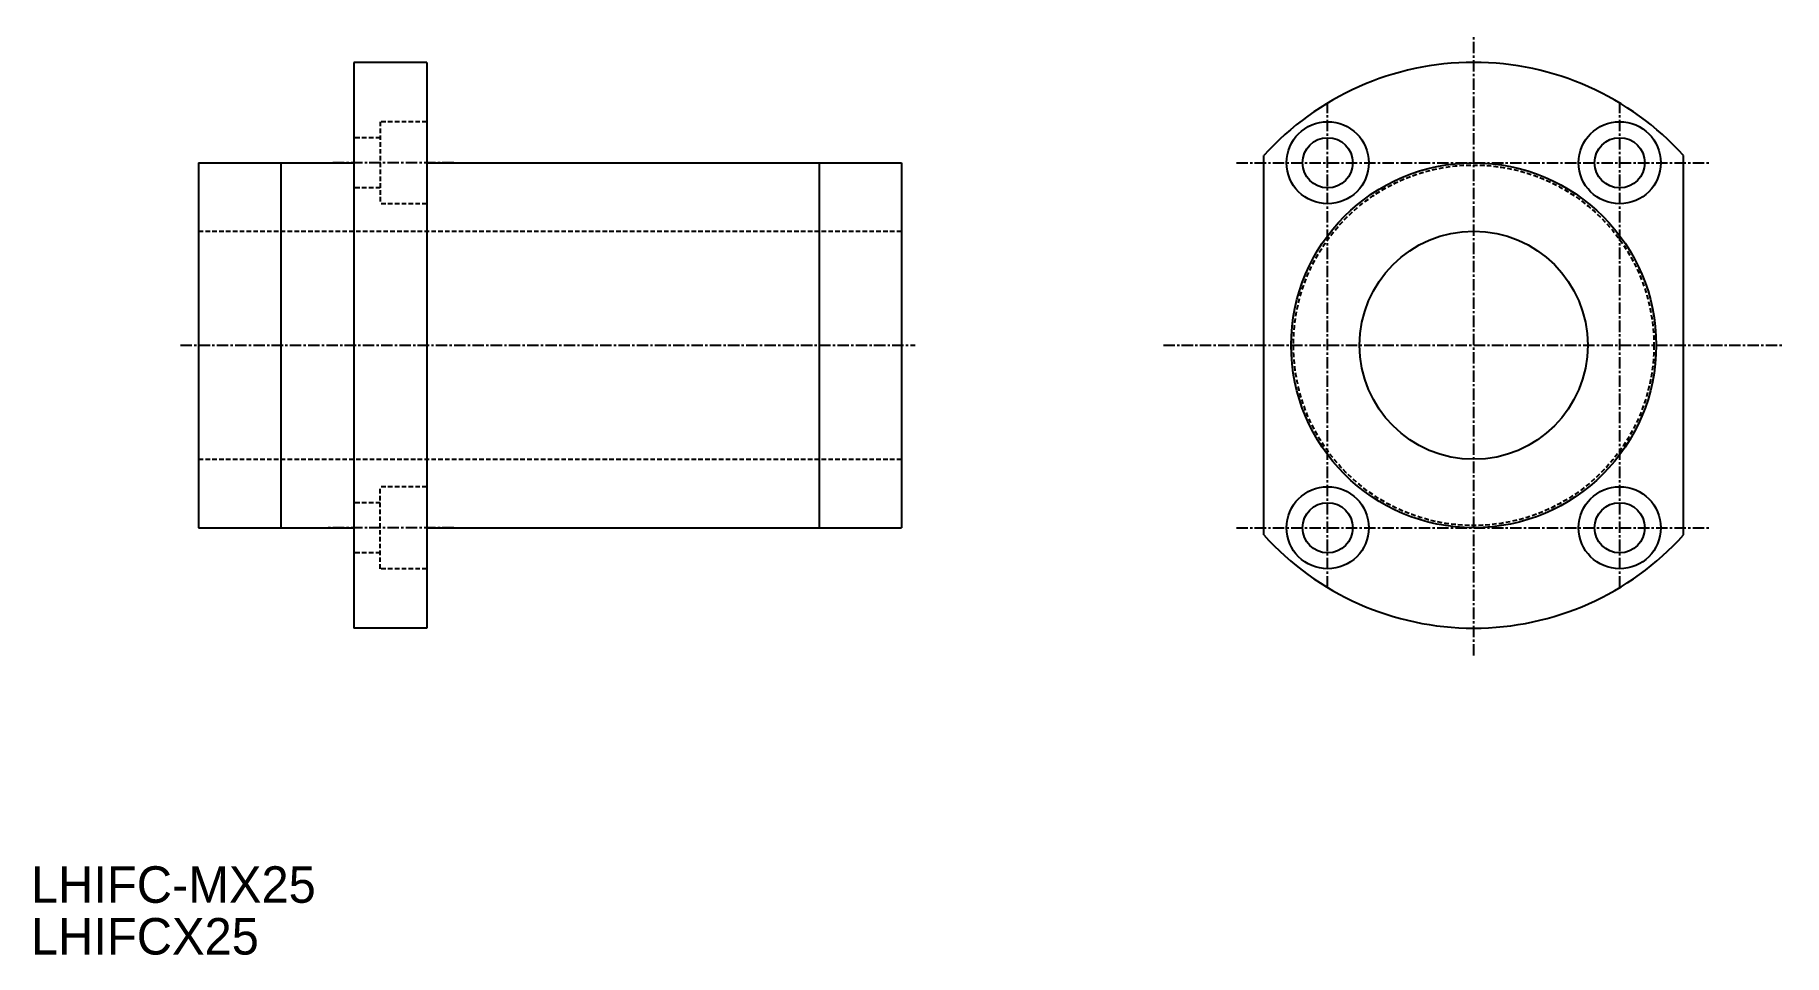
# Model space of a CAD drawing. Extents: x 229 to 421, y 119 to 220.
import ezdxf

# ---------------------------------------------------------------- set-up
doc = ezdxf.new("R2010")
doc.units = 0
doc.linetypes.add('CENTER', pattern=[2, 1.25, -0.25, 0.25, -0.25])
doc.linetypes.add('DASHED', pattern=[0.75, 0.5, -0.25])
doc.layers.get('0').update_dxf_attribs({"linetype": 'CONTINUOUS'})
doc.layers.add('CENTER', color=1, linetype='CENTER')

msp = doc.modelspace()

# ---------------------------------------------------------------- linework, layer by layer
at = {"color": 7, "linetype": 'CONTINUOUS'}
for p, q in [((271.85, 217.28), (263.85, 217.28)), ((263.85, 217.28), (263.85, 155.28)), ((271.85, 217.28), (271.85, 155.28)), ((363.56, 165.5), (363.56, 207.07)), ((409.56, 165.5), (409.56, 207.07)), ((246.85, 206.28), (246.85, 166.28)), ((246.85, 206.28), (263.85, 206.28)), ((255.85, 206.28), (255.85, 166.28)), ((271.85, 206.28), (323.85, 206.28)), ((314.85, 206.28), (314.85, 166.28)), ((323.85, 206.28), (323.85, 166.28)), ((246.85, 166.28), (263.85, 166.28)), ((271.85, 166.28), (323.85, 166.28)), ((271.85, 155.28), (263.85, 155.28))]:
    msp.add_line(p, q, dxfattribs=at)
at = {"color": 3, "linetype": 'DASHED'}
for p, q in [((266.75, 209.03), (263.85, 209.03)), ((271.85, 210.78), (266.75, 210.78)), ((266.75, 210.78), (266.75, 201.78)), ((266.75, 203.53), (263.85, 203.53)), ((271.85, 201.78), (266.75, 201.78)), ((246.85, 198.78), (323.85, 198.78)), ((246.85, 173.78), (323.85, 173.78)), ((271.85, 170.78), (266.75, 170.78)), ((266.75, 161.78), (266.75, 170.78)), ((266.75, 169.03), (263.85, 169.03)), ((266.75, 163.53), (263.85, 163.53)), ((271.85, 161.78), (266.75, 161.78))]:
    msp.add_line(p, q, dxfattribs=at)
at = {"color": 7, "linetype": 'CONTINUOUS'}
for centre, radius in [((370.56, 206.28), 4.5), ((370.56, 206.28), 2.75), ((402.56, 206.28), 4.5), ((402.56, 206.28), 2.75), ((386.56, 186.28), 20), ((386.56, 186.28), 12.5), ((370.56, 166.28), 4.5), ((402.56, 166.28), 4.5), ((370.56, 166.28), 2.75), ((402.56, 166.28), 2.75)]:
    msp.add_circle(centre, radius, dxfattribs=at)
at = {"color": 3, "linetype": 'DASHED'}
msp.add_circle((386.56, 186.28), 19.75, dxfattribs=at)
at = {"color": 7, "linetype": 'CONTINUOUS'}
for start, end in [(42.1034, 137.8966), (222.1034, 317.8966)]:
    msp.add_arc((386.56, 186.28), 31, start, end, dxfattribs=at)
at = {"layer": 'CENTER', "color": 1, "linetype": 'CENTER'}
for p, q in [((386.56, 152.28), (386.56, 220.28)), ((370.56, 159.73), (370.56, 212.84)), ((402.56, 159.73), (402.56, 212.84)), ((274.8, 206.28), (261.3, 206.28)), ((360.56, 206.28), (412.56, 206.28)), ((244.85, 186.28), (325.35, 186.28)), ((352.56, 186.28), (420.56, 186.28)), ((274.8, 166.28), (260.8, 166.28)), ((360.56, 166.28), (412.56, 166.28))]:
    msp.add_line(p, q, dxfattribs=at)

# ---------------------------------------------------------------- texts
at = {"color": 7, "linetype": 'CONTINUOUS'}
for s, p in [('LHIFC-MX25', (228.48, 125.18)), ('LHIFCX25', (228.48, 119.51))]:
    msp.add_text(s, height=4, dxfattribs=at).set_placement(p)

doc.saveas('drawing.dxf')
